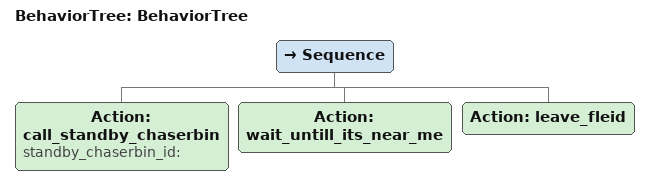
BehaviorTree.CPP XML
<?xml version="1.0"?>
<root main_tree_to_execute="BehaviorTree">
    <BehaviorTree ID="BehaviorTree">
        <Sequence>
            <Action ID="call_standby_chaserbin" standby_chaserbin_id=""/>
            <Action ID="wait_untill_its_near_me"/>
            <Action ID="leave_fleid"/>
        </Sequence>
    </BehaviorTree>
</root>
